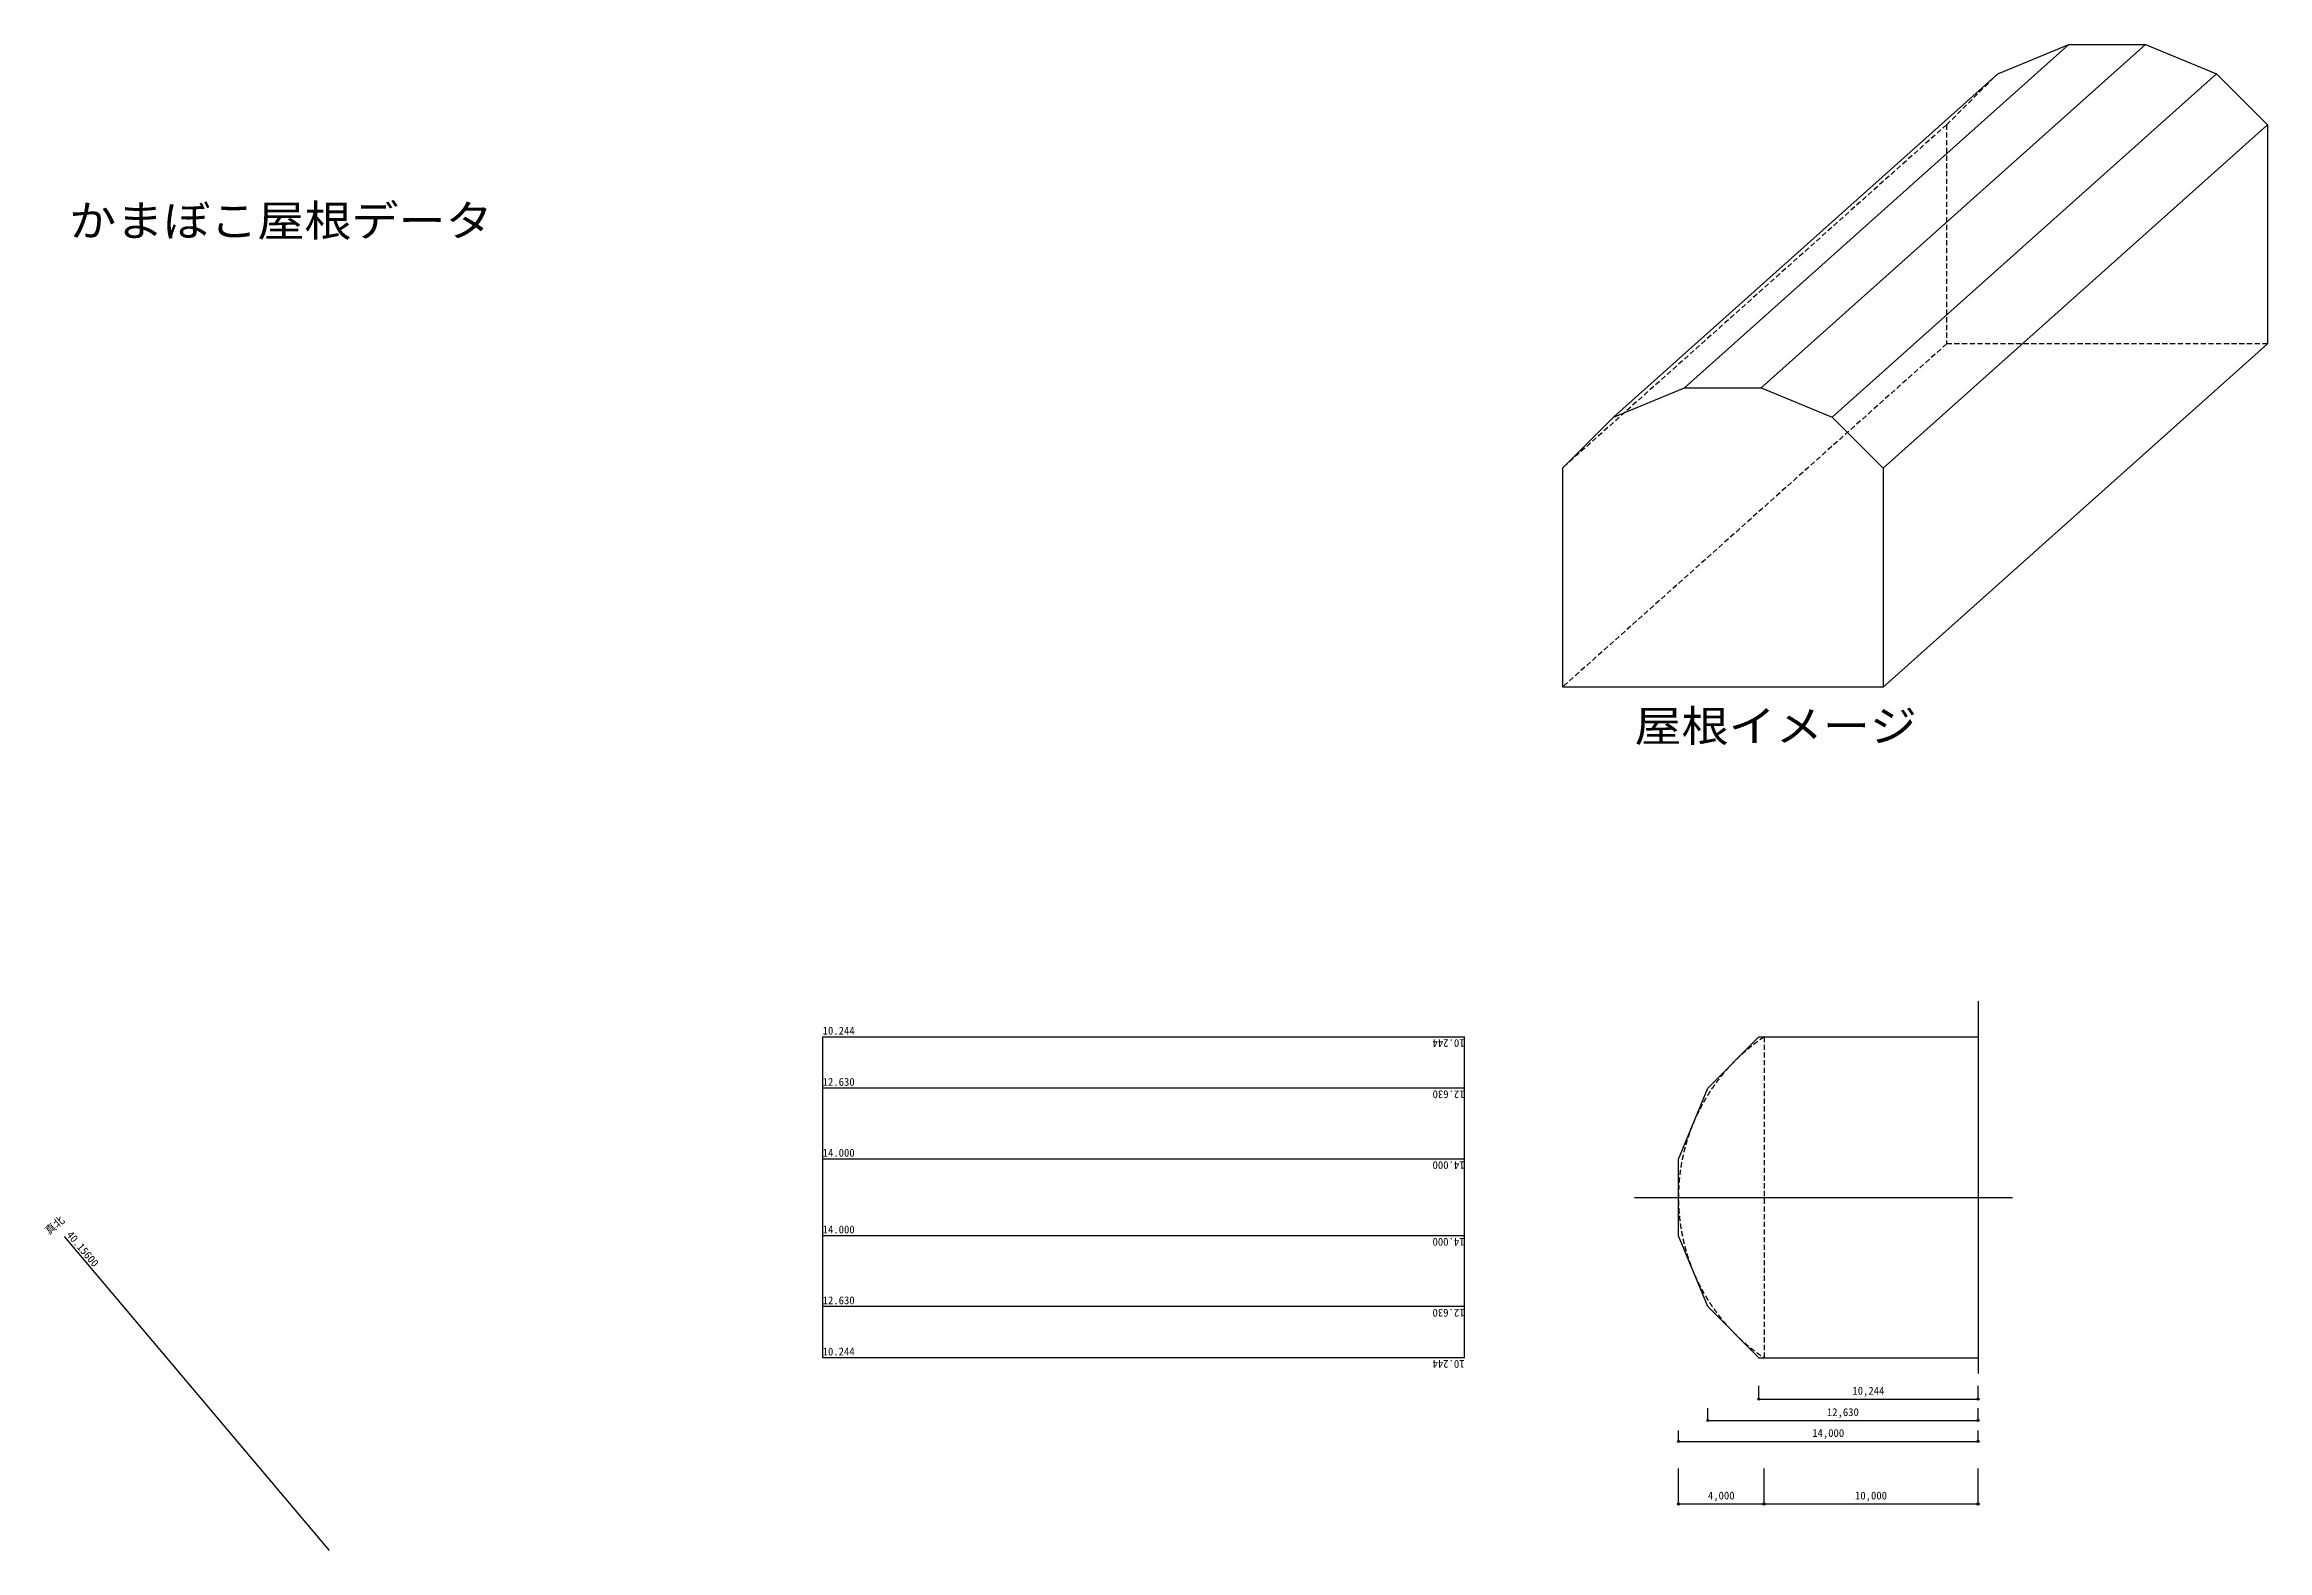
# Model space of a CAD drawing. Units: millimetres at full size, sheet at 1:200. Extents: x -46562 to 57336, y -37642 to 32776.
import ezdxf
from ezdxf.enums import TextEntityAlignment as Align

# ---------------------------------------------------------------- set-up
doc = ezdxf.new("R2010")
doc.units = ezdxf.units.MM
doc.header["$LTSCALE"] = 200
doc.header["$PDMODE"] = 32
doc.header["$PDSIZE"] = 100
doc.linetypes.add('DASHED1', pattern=[1.8, 1.2, -0.6])
doc.layers.add('0-2_ 日影図', color=4, linetype='Continuous')
doc.layers.add('0-3', color=7, linetype='Continuous')
doc.styles.add('ＭＳ ゴシック', font='')
doc.styles.get('ＭＳ ゴシック').set_extended_font_data('MS Gothic')

msp = doc.modelspace()

# ---------------------------------------------------------------- linework, layer by layer
at = {"layer": '0-2_ 日影図', "color": 7}
for p, q in [((43804.6, -11956), (43804.6, -29359.8)), ((-10192.3, -13629.7), (19807.7, -13629.7)), ((31174.5, -16022.7), (33560.5, -13629.7)), ((33560.5, -13629.7), (43804.6, -13629.7)), ((32440.5, -14753), (32440.5, -14753)), ((32440.5, -14753), (32440.5, -14753)), ((32440.5, -14753), (32440.5, -14753)), ((32440.5, -14753), (32440.5, -14753)), ((32440.5, -14753), (32440.5, -14753)), ((32440.5, -14753), (32440.5, -14753)), ((19807.7, -16022.7), (-10192.3, -16022.7)), ((29804.6, -19336.7), (31174.5, -16022.7)), ((19807.7, -19336.7), (-10192.3, -19336.7)), ((29804.6, -22922.7), (29804.6, -19336.7)), ((27750.6, -21129.7), (45410, -21129.7)), ((-45639.4, -22964.5), (-33254.8, -37642.5)), ((19807.7, -22922.7), (-10192.3, -22922.7)), ((31174.5, -26236.7), (29804.6, -22922.7)), ((19807.7, -26236.7), (-10192.3, -26236.7)), ((33560.5, -28629.7), (31174.5, -26236.7)), ((19807.7, -28629.7), (-10192.3, -28629.7)), ((33560.5, -28629.7), (43804.6, -28629.7))]:
    msp.add_line(p, q, dxfattribs=at)
at = {"layer": '0-2_ 日影図', "color": 7, "linetype": 'DASHED1'}
msp.add_line((33804.6, -13629.7), (33804.6, -28629.7), dxfattribs=at)
at = {"layer": '0-2_ 日影図'}
for p, q in [((33560.5, -30563.9), (33560.5, -29945.6)), ((43804.6, -30563.9), (43804.6, -29945.6)), ((31174.5, -31564.9), (31174.5, -30991.5)), ((33560.5, -30563.9), (43804.6, -30563.9)), ((43804.6, -31564.9), (43804.6, -30991.5)), ((29804.6, -32539.6), (29804.6, -32023.6)), ((31174.5, -31564.9), (43804.6, -31564.9)), ((43804.6, -32539.6), (43804.6, -32023.6)), ((29804.6, -32539.6), (43804.6, -32539.6)), ((29804.6, -35463.7), (29804.6, -33801)), ((33804.6, -35463.7), (33804.6, -33801)), ((33804.6, -35463.7), (33804.6, -33801)), ((43804.6, -35463.7), (43804.6, -33801)), ((29804.6, -35463.7), (33804.6, -35463.7)), ((33804.6, -35463.7), (43804.6, -35463.7))]:
    msp.add_line(p, q, dxfattribs=at)
at = {"layer": '0-2_ 日影図', "color": 7}
for points in [[(-10192.3, -13629.7), (-10192.3, -16022.7), (-10192.3, -19336.7), (-10192.3, -22922.7), (-10192.3, -26236.7), (-10192.3, -28629.7)], [(19807.7, -28629.7), (19807.7, -26236.7), (19807.7, -22922.7), (19807.7, -19336.7), (19807.7, -16022.7), (19807.7, -13629.7)]]:
    msp.add_lwpolyline(points, dxfattribs=at)
at = {"layer": '0-2_ 日影図', "color": 7, "linetype": 'DASHED1'}
msp.add_arc((38835.9, -21129.7), 9031.2, 123.85504, 236.14496, dxfattribs=at)
at = {"layer": '0-2_ 日影図'}
for p in [(33560.5, -30563.9), (43804.6, -30563.9), (31174.5, -31564.9), (43804.6, -31564.9), (29804.6, -32539.6), (43804.6, -32539.6), (29804.6, -35463.7), (33804.6, -35463.7), (43804.6, -35463.7)]:
    msp.add_point(p, dxfattribs=at)
at = {"layer": '0-3'}
for p, q in [((48042.9, 32776.1), (30085.8, 16722)), ((51628.9, 32776.1), (33671.8, 16722)), ((44728.9, 31406.2), (48042.9, 32776.1)), ((48042.9, 32776.1), (51628.9, 32776.1)), ((51628.9, 32776.1), (54942.9, 31406.2)), ((44728.9, 31406.2), (26771.8, 15352.1)), ((54942.9, 31406.2), (36985.8, 15352.1)), ((54942.9, 31406.2), (57335.9, 29020.2)), ((57335.9, 29020.2), (39378.8, 12966.2)), ((57335.9, 29020.2), (57335.9, 18776.1)), ((39378.8, 2722), (57335.9, 18776.1)), ((26771.8, 15352.1), (30085.8, 16722)), ((30085.8, 16722), (33671.8, 16722)), ((33671.8, 16722), (36985.8, 15352.1)), ((24378.8, 12966.2), (26771.8, 15352.1)), ((36985.8, 15352.1), (39378.8, 12966.2)), ((24378.8, 12966.2), (24378.8, 2722))]:
    msp.add_line(p, q, dxfattribs=at)
at = {"layer": '0-3', "linetype": 'DASHED1'}
for q in [(44728.9, 31406.2), (24378.8, 12966.2), (42335.9, 18776.1)]:
    msp.add_line((42335.9, 29020.2), q, dxfattribs=at)
msp.add_lwpolyline([(57335.9, 18776.1), (42335.9, 18776.1), (24378.8, 2722)], dxfattribs=at)
at = {"layer": '0-3'}
msp.add_lwpolyline([(39378.8, 12966.2), (39378.8, 2722), (24378.8, 2722)], dxfattribs=at)

# ---------------------------------------------------------------- texts
at = {"layer": '0-2_ 日影図', "color": 6, "style": 'ＭＳ ゴシック', "width": 1.1}
msp.add_text('かまぼこ屋根データ', height=1466, dxfattribs=at).set_placement((-45410, 23362.9), align=Align.BOTTOM_LEFT)
at = {"layer": '0-2_ 日影図', "style": 'ＭＳ ゴシック'}
for s, p in [('10.244', (-10192.3, -13629.7)), ('12.630', (-10192.3, -16022.7)), ('14.000', (-10192.3, -19336.7)), ('14.000', (-10192.3, -22922.7)), ('12.630', (-10192.3, -26236.7)), ('10.244', (-10192.3, -28629.7)), ('10,244', (37932.6, -30463.9)), ('12,630', (36739.6, -31464.9)), ('14,000', (36054.6, -32439.6)), ('4,000', (31179.6, -35363.7)), ('10,000', (38054.6, -35363.7))]:
    msp.add_text(s, height=366.6, dxfattribs=at).set_placement(p, align=Align.BOTTOM_LEFT)
for s, rotation, p in [('10.244', 180, (19807.7, -13629.7)), ('12.630', 180, (19807.7, -16022.7)), ('14.000', 180, (19807.7, -19336.7)), ('真北', 40.156, (-46279.5, -22981.2)), ('40.15600', 310.156, (-45639.4, -22964.5)), ('14.000', 180, (19807.7, -22922.7)), ('12.630', 180, (19807.7, -26236.7)), ('10.244', 180, (19807.7, -28629.7))]:
    msp.add_text(s, height=366.6, rotation=rotation, dxfattribs=at).set_placement(p, align=Align.BOTTOM_LEFT)
at = {"layer": '0-3', "color": 6, "style": 'ＭＳ ゴシック', "width": 1.1}
msp.add_text('屋根イメージ', height=1466, dxfattribs=at).set_placement((27750.6, -259.5), align=Align.BOTTOM_LEFT)

doc.saveas('drawing.dxf')
